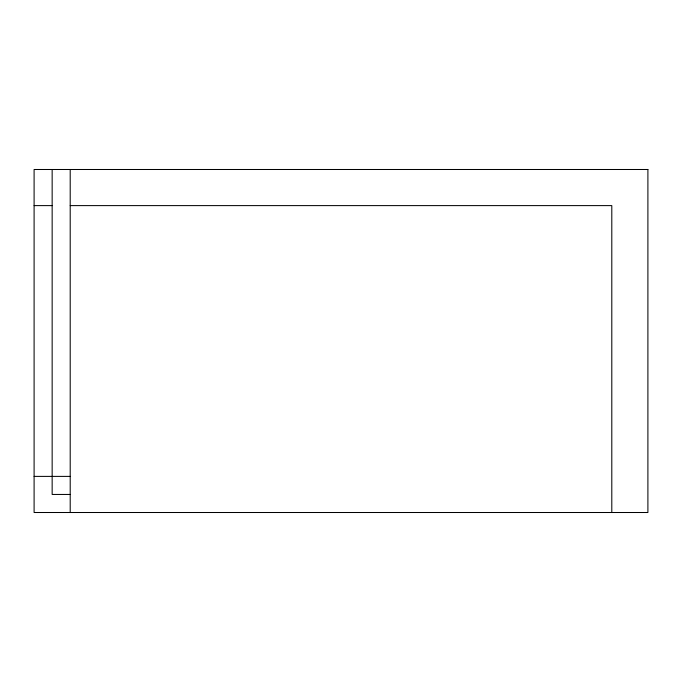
<?xml version="1.0" encoding="UTF-8"?>
<svg xmlns="http://www.w3.org/2000/svg" width="682" height="682" viewBox="0 0 682 682"><rect width="100%" height="100%" fill="white"/><g stroke="black" fill="none" stroke-linecap="round" stroke-linejoin="round"><path stroke-width="1.02" d="M34.1 205.606L52.156 205.606M70.203 205.606L611.797 205.606L611.797 512.506M34.1 476.394L70.203 476.394M70.203 494.45L52.156 494.45L52.156 169.494M70.203 169.494L70.203 512.506M647.9 169.494L34.1 169.494L34.1 512.506L647.9 512.506L647.9 169.494"/></g></svg>
